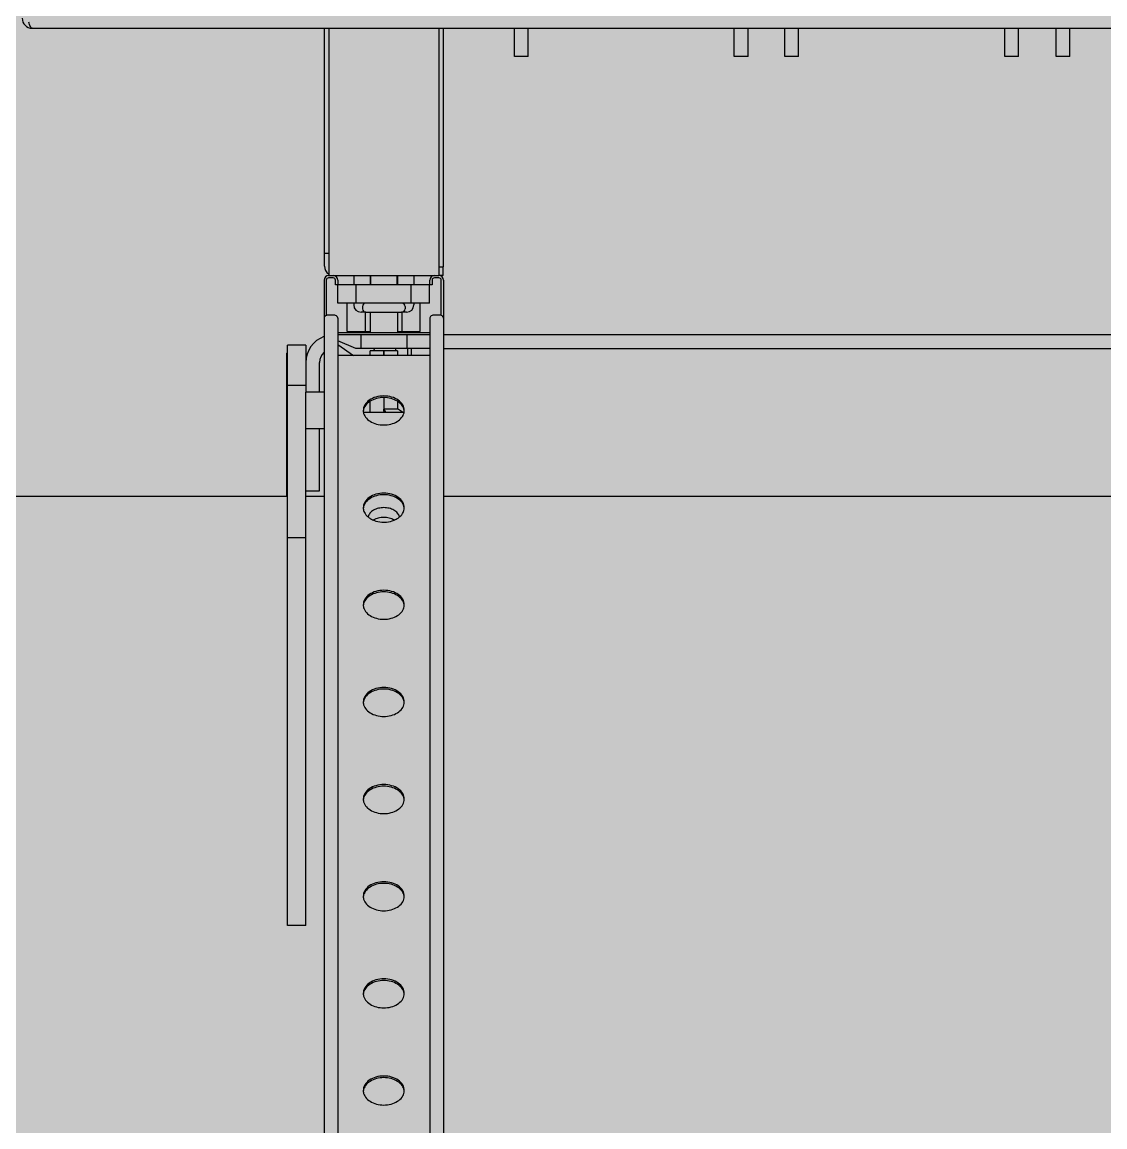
# Model space of a CAD drawing. Extents: x -18489 to 195597, y -1599 to 112111.
# Drawn here: x -14436.72 to -14399.23, y 3165.76 to 3204.02 of the extents above; entities that cross this region are included whole.
import ezdxf

# ---------------------------------------------------------------- set-up
doc = ezdxf.new("R2010")
doc.units = 0
doc.header["$LTSCALE"] = 100
for name, color, linetype in [('188K-SM-03-F10-MECH-EQ-Y2257103$0$0 Xref', 8, 'Continuous'), ('188K-SM-03-F10-MECH-EQ-Y2257103$0$M-EQU-FOUNDATION', 8, 'Continuous'), ('188K-SM-03-F10-MECH-EQ-Y2257103$0$Micron CUP L10 HVAC EQU$0$M-MECH-EQU', 136, 'Continuous'), ('188K-SM-03-F10-MECH-EQ-Y2257103$0$Micron CUP L10 HVAC EQU$0$M-PHASE1 AREA', 252, 'Continuous')]:
    doc.layers.add(name, color=color, linetype=linetype)

# ---------------------------------------------------------------- blocks, each defined once
blk = doc.blocks.new('188K-SM-03-F10-MECH-EQ-Y2257103$0$Micron CUP L10 HVAC EQU$0$A$C0c53ceb0')
at = {"layer": '188K-SM-03-F10-MECH-EQ-Y2257103$0$Micron CUP L10 HVAC EQU$0$M-PHASE1 AREA'}
for p, q in [((17067.76364, 22863.8722), (17822.03486, 22863.8722)), ((17168.94504, 22781.53593), (17168.94504, 22863.8722)), ((17170.46743, 22863.8722), (17170.46743, 22778.23741)), ((17208.52734, 22863.8722), (17208.52734, 22778.23741)), ((17210.05198, 22863.8722), (17210.05198, 22781.2822)), ((17234.73086, 22854.07811), (17234.73086, 22863.8722)), ((17234.73471, 22854.07811), (17234.73471, 22863.8722)), ((17239.50489, 22854.07811), (17239.50489, 22863.8722)), ((17310.85067, 22854.07811), (17310.85067, 22863.8722)), ((17310.85452, 22854.07811), (17310.85452, 22863.8722)), ((17315.6247, 22854.07811), (17315.6247, 22863.8722)), ((17328.35823, 22854.07811), (17328.35823, 22863.8722)), ((17328.36208, 22854.07811), (17328.36208, 22863.8722)), ((17333.13226, 22854.07811), (17333.13226, 22863.8722)), ((17404.47804, 22854.07811), (17404.47804, 22863.8722)), ((17404.48189, 22854.07811), (17404.48189, 22863.8722)), ((17409.25207, 22854.07811), (17409.25207, 22863.8722)), ((17422.23933, 22854.07811), (17422.23933, 22863.8722)), ((17422.24318, 22854.07811), (17422.24318, 22863.8722)), ((17427.01336, 22854.07811), (17427.01336, 22863.8722)), ((17239.50489, 22854.07811), (17234.73086, 22854.07811)), ((17315.6247, 22854.07811), (17310.85067, 22854.07811)), ((17333.13226, 22854.07811), (17328.35823, 22854.07811)), ((17409.25207, 22854.07811), (17404.47804, 22854.07811)), ((17427.01336, 22854.07811), (17422.23933, 22854.07811)), ((17170.46743, 22785.84939), (17168.94504, 22785.84939)), ((17170.404, 22778.23741), (17208.59077, 22778.23741)), ((17179.09435, 22778.23741), (17179.09435, 22775.06575)), ((17184.7399, 22778.23741), (17184.7399, 22775.06575)), ((17184.92386, 22778.23741), (17184.92386, 22775.06575)), ((17194.07092, 22778.23741), (17194.07092, 22775.06575)), ((17194.25488, 22778.23741), (17194.25488, 22775.06575)), ((17199.90043, 22778.23741), (17199.90043, 22775.06575)), ((17208.52734, 22781.2822), (17210.05198, 22781.2822)), ((17210.04974, 22778.23741), (17208.59077, 22778.23741)), ((17210.04974, 22778.23741), (17210.04974, 22781.2822)), ((17168.81817, 22776.65158), (17168.81817, 22248.77738)), ((17169.61109, 22776.65158), (17169.61109, 22764.40363)), ((17171.98983, 22777.44449), (17170.404, 22777.44449)), ((17172.78275, 22775.06575), (17172.78275, 22776.65158)), ((17173.57566, 22775.06575), (17172.78275, 22775.06575)), ((17173.57566, 22776.65158), (17173.57566, 22775.06575)), ((17205.35568, 22775.06575), (17173.63909, 22775.06575)), ((17173.63909, 22768.72243), (17173.63909, 22775.06575)), ((17179.98241, 22768.72243), (17179.98241, 22775.06575)), ((17199.01236, 22768.72243), (17199.01236, 22775.06575)), ((17205.35568, 22768.72243), (17205.35568, 22775.06575)), ((17205.41912, 22775.06575), (17205.41912, 22776.65158)), ((17206.21203, 22775.06575), (17205.41912, 22775.06575)), ((17206.21203, 22776.65158), (17206.21203, 22775.06575)), ((17208.59077, 22777.44449), (17207.00494, 22777.44449)), ((17209.38369, 22764.40363), (17209.38369, 22776.65158)), ((17210.1766, 22776.65158), (17210.1766, 22248.77738)), ((17205.35568, 22768.72243), (17173.63909, 22768.72243)), ((17176.8624, 22758.88394), (17176.8624, 22768.72243)), ((17179.09435, 22768.72243), (17179.09435, 22768.0881)), ((17182.13914, 22767.52989), (17182.13914, 22766.74332)), ((17196.85564, 22767.52989), (17196.85564, 22766.74332)), ((17199.90043, 22768.72243), (17199.90043, 22768.0881)), ((17202.13238, 22758.88394), (17202.13238, 22768.72243)), ((17171.98983, 22764.55387), (17170.404, 22764.55387)), ((17173.57566, 22763.43251), (17173.57566, 22259.94603)), ((17183.33168, 22765.55077), (17181.63167, 22765.55077)), ((17183.17989, 22758.88394), (17183.17989, 22765.55077)), ((17183.33168, 22765.55077), (17195.66309, 22765.55077)), ((17184.7399, 22765.55077), (17184.7399, 22758.47797)), ((17194.25488, 22765.55077), (17194.25488, 22758.47797)), ((17197.3631, 22765.55077), (17195.66309, 22765.55077)), ((17195.81488, 22758.88394), (17195.81488, 22765.55077)), ((17205.41912, 22763.43251), (17205.41912, 22259.94603)), ((17208.59077, 22764.55387), (17207.00494, 22764.55387)), ((17176.8624, 22758.88394), (17184.7399, 22758.88394)), ((17179.64939, 22758.47797), (17179.64939, 22758.88394)), ((17194.25488, 22758.88394), (17202.13238, 22758.88394)), ((17199.34539, 22758.47797), (17199.34539, 22758.88394)), ((17173.57566, 22758.47797), (17205.41912, 22758.47797)), ((17205.41912, 22757.68506), (17173.57566, 22757.68506)), ((17179.79971, 22752.92757), (17173.57566, 22755.64281)), ((17181.58093, 22757.68506), (17181.58093, 22752.92757)), ((17197.43922, 22757.68506), (17197.43922, 22752.92757)), ((17679.45525, 22757.68506), (17210.1766, 22757.68506)), ((17155.77042, 22751.34174), (17156.19497, 22751.34174)), ((17155.77042, 22751.34174), (17155.77042, 22701.81891)), ((17162.53829, 22754.13398), (17156.19497, 22754.13398)), ((17156.19497, 22553.15965), (17156.19497, 22754.13398)), ((17162.53829, 22754.13398), (17162.53829, 22737.86219)), ((17173.57566, 22754.41746), (17179.07083, 22750.58183)), ((17205.41912, 22752.92757), (17179.79971, 22752.92757)), ((17194.24219, 22752.13465), (17184.75259, 22752.13465)), ((17184.75259, 22750.58183), (17184.75259, 22752.13425)), ((17185.91634, 22752.92757), (17186.36781, 22752.13465)), ((17189.4847, 22750.58183), (17189.4847, 22752.13458)), ((17189.51007, 22752.13425), (17189.51007, 22750.58183)), ((17193.61383, 22752.92757), (17193.61383, 22752.13465)), ((17194.24219, 22752.13458), (17194.24219, 22750.58183)), ((17197.73027, 22752.92757), (17197.73027, 22750.58183)), ((17199.01236, 22752.92757), (17199.01236, 22750.58183)), ((17210.1766, 22752.92757), (17679.45525, 22752.92757)), ((17167.29578, 22737.86219), (17167.29578, 22748.17008)), ((17205.41912, 22750.58183), (17173.57566, 22750.58183)), ((17162.53829, 22740.15985), (17156.19497, 22740.15985)), ((17168.81817, 22737.86219), (17162.5256, 22737.86219)), ((17162.5256, 22725.17555), (17162.5256, 22737.86219)), ((17189.4847, 22735.98185), (17189.4847, 22730.9582)), ((17189.51007, 22735.98185), (17189.51007, 22732.10197)), ((17184.75259, 22730.9582), (17184.75259, 22734.62016)), ((17190.19741, 22730.9582), (17189.4847, 22732.10197)), ((17189.4847, 22732.10197), (17194.24219, 22732.10197)), ((17194.24219, 22734.62016), (17194.24219, 22732.10197)), ((17196.03548, 22730.9582), (17194.24219, 22732.10197)), ((17182.51846, 22730.9582), (17196.47632, 22730.9582)), ((17189.51007, 22731.94592), (17189.51007, 22730.9582)), ((17168.81817, 22725.17555), (17162.5256, 22725.17555)), ((17162.53829, 22553.15965), (17162.53829, 22725.17555)), ((17167.29578, 22703.63999), (17167.29578, 22725.17555)), ((13611.15446, 22701.81891), (17156.19497, 22701.81891)), ((17162.53829, 22703.63999), (17167.29578, 22703.63999)), ((17162.53829, 22701.81891), (17168.81817, 22701.81891)), ((17210.1766, 22701.81891), (17679.45525, 22701.81891)), ((17162.53829, 22687.43098), (17156.19497, 22687.43098)), ((17162.53829, 22553.15965), (17156.19497, 22553.15965))]:
    blk.add_line(p, q, dxfattribs=at)
for centre, radius, start, end in [((17067.76368, 22867.33565), 3.46345, 180, 269.9993359), ((17170.404, 22776.65158), 1.58583, 90, 180), ((17172.24356, 22781.53593), 3.29853, 180, 237.1915526), ((17171.98983, 22776.65158), 1.58583, 0, 90), ((17207.00494, 22776.65158), 1.58583, 90, 180), ((17208.59077, 22776.65158), 1.58583, 0, 90), ((17170.404, 22776.65158), 0.79291, 90, 180), ((17171.98983, 22776.65158), 0.79291, 0, 90), ((17207.00494, 22776.65158), 0.79291, 90, 180), ((17208.59077, 22776.65158), 0.79291, 0, 90), ((17181.63167, 22768.0881), 2.53733, 180, 270), ((17183.33168, 22767.52989), 1.19254, 90, 180), ((17183.33168, 22766.74332), 1.19254, 180, 270), ((17195.66309, 22767.52989), 1.19254, 0, 90), ((17195.66309, 22766.74332), 1.19254, 270, 0), ((17197.3631, 22768.0881), 2.53733, 270, 0), ((17172.05326, 22748.17008), 9.51498, 109.9777963, 180), ((17172.05326, 22748.17008), 4.75749, 133.1568983, 180), ((17185.93616, 22731.51922), 3.54328, 180.0055407, 184.5768373), ((17185.98738, 22731.52348), 3.59469, 184.579493, 188.7122458), ((17192.93612, 22731.53468), 3.66683, 346.8769865, 351.2834632), ((17193.00739, 22731.52348), 3.59469, 351.2877542, 355.420507), ((17193.05862, 22731.51922), 3.54328, 355.4231627, 359.9944593), ((17185.93616, 22697.87869), 3.54328, 180.0055407, 184.5768373), ((17193.05862, 22697.87869), 3.54328, 355.4231627, 359.9944593), ((17185.98738, 22697.88296), 3.59469, 184.579493, 188.7122458), ((17193.00739, 22697.88296), 3.59469, 351.2877542, 355.420507), ((17185.93616, 22664.23817), 3.54328, 180.0055407, 184.5768373), ((17185.98738, 22664.24244), 3.59469, 184.579493, 188.7122458), ((17193.00739, 22664.24244), 3.59469, 351.2877542, 355.420507), ((17193.05862, 22664.23817), 3.54328, 355.4231627, 359.9944593), ((17185.93616, 22630.59765), 3.54328, 180.0055407, 184.5768373), ((17185.98738, 22630.60192), 3.59469, 184.579493, 188.7122458), ((17193.00739, 22630.60192), 3.59469, 351.2877542, 355.420507), ((17193.05862, 22630.59765), 3.54328, 355.4231627, 359.9944593), ((17185.93616, 22596.95713), 3.54328, 180.0055407, 184.5768373), ((17185.98738, 22596.96139), 3.59469, 184.579493, 188.7122458), ((17193.00739, 22596.96139), 3.59469, 351.2877542, 355.420507), ((17193.05862, 22596.95713), 3.54328, 355.4231627, 359.9944593), ((17185.93616, 22563.3166), 3.54328, 180.0055407, 184.5768373), ((17185.98738, 22563.32087), 3.59469, 184.579493, 188.7122458), ((17193.00739, 22563.32087), 3.59469, 351.2877542, 355.420507), ((17193.05862, 22563.3166), 3.54328, 355.4231627, 359.9944593), ((17185.93616, 22529.67608), 3.54328, 180.0055407, 184.5768373), ((17185.98738, 22529.68035), 3.59469, 184.579493, 188.7122458), ((17193.00739, 22529.68035), 3.59469, 351.2877542, 355.420507), ((17193.05862, 22529.67608), 3.54328, 355.4231627, 359.9944593), ((17185.93616, 22496.03556), 3.54328, 180.0055407, 184.5768373), ((17185.98738, 22496.03983), 3.59469, 184.579493, 188.7122458), ((17193.00739, 22496.03983), 3.59469, 351.2877542, 355.420507), ((17193.05862, 22496.03556), 3.54328, 355.4231627, 359.9944593)]:
    blk.add_arc(centre, radius, start, end, dxfattribs=at)
blk.add_ellipse((17185.9395, 22731.51887), major_axis=(3.73082, -20.606), ratio=0.170228127, start_param=7.795978182, end_param=7.843886738, dxfattribs=at)
for points, knots in [([(17067.76364, 22863.8722), (17067.65281, 22863.8722), (17067.38804, 22864.05142), (17066.97699, 22864.78024), (17066.74178, 22865.47999), (17066.57495, 22866.00858)], [0, 0, 0, 0, 0.131857863, 0.340537658, 1, 1, 1, 1]), ([(17170.404, 22764.55387), (17170.24606, 22764.55387), (17169.69186, 22764.5), (17169.11432, 22764.18804), (17168.92231, 22763.83217)], [0, 0, 0, 0, 0.280876256, 1, 1, 1, 1]), ([(17173.33412, 22764.02737), (17173.26015, 22764.11092), (17172.88263, 22764.43009), (17172.36768, 22764.55387), (17171.98983, 22764.55387)], [0, 0, 0, 0, 0.227996945, 1, 1, 1, 1]), ([(17173.57566, 22763.43251), (17173.57566, 22763.59147), (17173.50403, 22763.8122), (17173.37236, 22763.98419), (17173.33412, 22764.02737)], [0, 0, 0, 0, 0.733758948, 1, 1, 1, 1]), ([(17207.00494, 22764.55387), (17206.84701, 22764.55387), (17206.2928, 22764.5), (17205.71527, 22764.18804), (17205.52325, 22763.83217)], [0, 0, 0, 0, 0.280876256, 1, 1, 1, 1]), ([(17209.93507, 22764.02737), (17209.86109, 22764.11092), (17209.48357, 22764.43009), (17208.96862, 22764.55387), (17208.59077, 22764.55387)], [0, 0, 0, 0, 0.227996945, 1, 1, 1, 1]), ([(17210.1766, 22763.43251), (17210.1766, 22763.59147), (17210.10497, 22763.8122), (17209.9733, 22763.98419), (17209.93507, 22764.02737)], [0, 0, 0, 0, 0.733758948, 1, 1, 1, 1]), ([(17189.49739, 22736.54252), (17188.5821, 22736.54252), (17186.80607, 22736.30338), (17184.48086, 22735.25155), (17182.82528, 22733.61447), (17182.39287, 22732.18456), (17182.39287, 22731.51887)], [0, 0, 0, 0, 0.288006698, 0.555333419, 0.790532629, 1, 1, 1, 1]), ([(17189.49739, 22735.98185), (17188.64305, 22735.98185), (17186.97926, 22735.77247), (17184.76361, 22734.8489), (17183.10621, 22733.40969), (17182.53009, 22732.12438), (17182.43417, 22731.49808)], [0, 0, 0, 0, 0.284584443, 0.551250143, 0.788945637, 1, 1, 1, 1]), ([(17196.6019, 22731.51887), (17196.6019, 22732.18456), (17196.1695, 22733.61447), (17194.51392, 22735.25155), (17192.1887, 22736.30338), (17190.41268, 22736.54252), (17189.49739, 22736.54252)], [0, 0, 0, 0, 0.209467371, 0.444666581, 0.711993302, 1, 1, 1, 1]), ([(17196.5606, 22731.49808), (17196.46469, 22732.12438), (17195.88856, 22733.40969), (17194.23116, 22734.8489), (17192.01551, 22735.77247), (17190.35173, 22735.98185), (17189.49739, 22735.98185)], [0, 0, 0, 0, 0.211054363, 0.448749857, 0.715415557, 1, 1, 1, 1]), ([(17182.43417, 22730.97899), (17182.53009, 22730.35269), (17183.10621, 22729.06738), (17184.76361, 22727.62817), (17186.97926, 22726.7046), (17188.64305, 22726.49522), (17189.49739, 22726.49522)], [0, 0, 0, 0, 0.211054363, 0.448749857, 0.715415557, 1, 1, 1, 1]), ([(17189.49739, 22726.49522), (17190.32009, 22726.49522), (17191.92516, 22726.68991), (17194.08089, 22727.54959), (17195.73125, 22728.89195), (17196.36701, 22730.10049), (17196.5072, 22730.70216)], [0, 0, 0, 0, 0.282697526, 0.548844889, 0.787717592, 1, 1, 1, 1]), ([(17189.49739, 22702.902), (17188.5821, 22702.902), (17186.80607, 22702.66285), (17184.48086, 22701.61103), (17182.82528, 22699.97395), (17182.39287, 22698.54404), (17182.39287, 22697.87835)], [0, 0, 0, 0, 0.288006698, 0.555333419, 0.790532629, 1, 1, 1, 1]), ([(17189.49739, 22702.34133), (17188.64305, 22702.34133), (17186.97926, 22702.13195), (17184.76361, 22701.20838), (17183.10621, 22699.76917), (17182.53009, 22698.48386), (17182.43417, 22697.85756)], [0, 0, 0, 0, 0.284584443, 0.551250143, 0.788945637, 1, 1, 1, 1]), ([(17196.6019, 22697.87835), (17196.6019, 22698.54404), (17196.1695, 22699.97395), (17194.51392, 22701.61103), (17192.1887, 22702.66285), (17190.41268, 22702.902), (17189.49739, 22702.902)], [0, 0, 0, 0, 0.209467371, 0.444666581, 0.711993302, 1, 1, 1, 1]), ([(17196.5606, 22697.85756), (17196.46469, 22698.48386), (17195.88856, 22699.76917), (17194.23116, 22701.20838), (17192.01551, 22702.13195), (17190.35173, 22702.34133), (17189.49739, 22702.34133)], [0, 0, 0, 0, 0.211054363, 0.448749857, 0.715415557, 1, 1, 1, 1]), ([(17194.94536, 22694.70405), (17194.88339, 22694.92921), (17194.69975, 22695.37707), (17194.11788, 22696.21582), (17193.01551, 22697.08823), (17191.35635, 22697.73134), (17189.49739, 22697.95397), (17187.63842, 22697.73134), (17185.97927, 22697.08823), (17184.87689, 22696.21582), (17184.29503, 22695.37707), (17184.11138, 22694.92921), (17184.04942, 22694.70405)], [0, 0, 0, 0, 0.05216116, 0.107006451, 0.226580774, 0.359346826, 0.5, 0.640653174, 0.773419226, 0.892993549, 0.94783884, 1, 1, 1, 1]), ([(17182.43417, 22697.33847), (17182.51748, 22696.79451), (17182.96688, 22695.68327), (17183.79636, 22694.8388), (17184.27934, 22694.46932)], [0, 0, 0, 0, 0.475050464, 1, 1, 1, 1]), ([(17184.27934, 22694.46932), (17184.39918, 22694.37764), (17184.90828, 22694.01634), (17185.46653, 22693.72605), (17185.90353, 22693.54486)], [0, 0, 0, 0, 0.241814282, 1, 1, 1, 1]), ([(17193.06187, 22693.59801), (17192.54525, 22693.9041), (17191.37589, 22694.36514), (17189.49739, 22694.59108), (17187.61889, 22694.36514), (17186.44952, 22693.9041), (17185.93291, 22693.59801)], [0, 0, 0, 0, 0.242621943, 0.5, 0.757378057, 1, 1, 1, 1]), ([(17193.09125, 22693.54486), (17193.24019, 22693.60662), (17193.80927, 22693.86242), (17194.34795, 22694.1882), (17194.71543, 22694.46932)], [0, 0, 0, 0, 0.258431367, 1, 1, 1, 1]), ([(17194.71543, 22694.46932), (17195.19842, 22694.8388), (17196.02789, 22695.68327), (17196.4773, 22696.79451), (17196.5606, 22697.33847)], [0, 0, 0, 0, 0.524949536, 1, 1, 1, 1]), ([(17185.90353, 22693.54486), (17186.17843, 22693.43089), (17187.33435, 22693.02355), (17188.5707, 22692.8547), (17189.49739, 22692.8547)], [0, 0, 0, 0, 0.243075178, 1, 1, 1, 1]), ([(17189.49739, 22692.8547), (17189.81028, 22692.8547), (17191.03319, 22692.9123), (17192.24952, 22693.19587), (17193.09125, 22693.54486)], [0, 0, 0, 0, 0.255610284, 1, 1, 1, 1]), ([(17189.49739, 22669.26148), (17188.5821, 22669.26148), (17186.80607, 22669.02233), (17184.48086, 22667.97051), (17182.82528, 22666.33343), (17182.39287, 22664.90352), (17182.39287, 22664.23783)], [0, 0, 0, 0, 0.288006698, 0.555333419, 0.790532629, 1, 1, 1, 1]), ([(17189.49739, 22668.7008), (17188.64305, 22668.7008), (17186.97926, 22668.49142), (17184.76361, 22667.56786), (17183.10621, 22666.12864), (17182.53009, 22664.84333), (17182.43417, 22664.21704)], [0, 0, 0, 0, 0.284584443, 0.551250143, 0.788945637, 1, 1, 1, 1]), ([(17196.6019, 22664.23783), (17196.6019, 22664.90352), (17196.1695, 22666.33343), (17194.51392, 22667.97051), (17192.1887, 22669.02233), (17190.41268, 22669.26148), (17189.49739, 22669.26148)], [0, 0, 0, 0, 0.209467371, 0.444666581, 0.711993302, 1, 1, 1, 1]), ([(17196.5606, 22664.21704), (17196.46469, 22664.84333), (17195.88856, 22666.12864), (17194.23116, 22667.56786), (17192.01551, 22668.49142), (17190.35173, 22668.7008), (17189.49739, 22668.7008)], [0, 0, 0, 0, 0.211054363, 0.448749857, 0.715415557, 1, 1, 1, 1]), ([(17182.43417, 22663.69794), (17182.53009, 22663.07165), (17183.10621, 22661.78634), (17184.76361, 22660.34712), (17186.97926, 22659.42356), (17188.64305, 22659.21418), (17189.49739, 22659.21418)], [0, 0, 0, 0, 0.211054363, 0.448749857, 0.715415557, 1, 1, 1, 1]), ([(17189.49739, 22659.21418), (17190.35173, 22659.21418), (17192.01551, 22659.42356), (17194.23116, 22660.34712), (17195.88856, 22661.78634), (17196.46469, 22663.07165), (17196.5606, 22663.69794)], [0, 0, 0, 0, 0.284584443, 0.551250143, 0.788945637, 1, 1, 1, 1]), ([(17189.49739, 22635.62096), (17188.5821, 22635.62096), (17186.80607, 22635.38181), (17184.48086, 22634.32999), (17182.82528, 22632.6929), (17182.39287, 22631.26299), (17182.39287, 22630.59731)], [0, 0, 0, 0, 0.288006698, 0.555333419, 0.790532629, 1, 1, 1, 1]), ([(17189.49739, 22635.06028), (17188.64305, 22635.06028), (17186.97926, 22634.8509), (17184.76361, 22633.92733), (17183.10621, 22632.48812), (17182.53009, 22631.20281), (17182.43417, 22630.57651)], [0, 0, 0, 0, 0.284584443, 0.551250143, 0.788945637, 1, 1, 1, 1]), ([(17196.6019, 22630.59731), (17196.6019, 22631.26299), (17196.1695, 22632.6929), (17194.51392, 22634.32999), (17192.1887, 22635.38181), (17190.41268, 22635.62096), (17189.49739, 22635.62096)], [0, 0, 0, 0, 0.209467371, 0.444666581, 0.711993302, 1, 1, 1, 1]), ([(17196.5606, 22630.57651), (17196.46469, 22631.20281), (17195.88856, 22632.48812), (17194.23116, 22633.92733), (17192.01551, 22634.8509), (17190.35173, 22635.06028), (17189.49739, 22635.06028)], [0, 0, 0, 0, 0.211054363, 0.448749857, 0.715415557, 1, 1, 1, 1]), ([(17182.43417, 22630.05742), (17182.53009, 22629.43113), (17183.10621, 22628.14581), (17184.76361, 22626.7066), (17186.97926, 22625.78304), (17188.64305, 22625.57365), (17189.49739, 22625.57365)], [0, 0, 0, 0, 0.211054363, 0.448749857, 0.715415557, 1, 1, 1, 1]), ([(17189.49739, 22625.57365), (17190.35173, 22625.57365), (17192.01551, 22625.78304), (17194.23116, 22626.7066), (17195.88856, 22628.14581), (17196.46469, 22629.43113), (17196.5606, 22630.05742)], [0, 0, 0, 0, 0.284584443, 0.551250143, 0.788945637, 1, 1, 1, 1]), ([(17189.49739, 22601.98044), (17188.5821, 22601.98044), (17186.80607, 22601.74129), (17184.48086, 22600.68946), (17182.82528, 22599.05238), (17182.39287, 22597.62247), (17182.39287, 22596.95678)], [0, 0, 0, 0, 0.288006698, 0.555333419, 0.790532629, 1, 1, 1, 1]), ([(17196.6019, 22596.95678), (17196.6019, 22597.62247), (17196.1695, 22599.05238), (17194.51392, 22600.68946), (17192.1887, 22601.74129), (17190.41268, 22601.98044), (17189.49739, 22601.98044)], [0, 0, 0, 0, 0.209467371, 0.444666581, 0.711993302, 1, 1, 1, 1]), ([(17189.49739, 22601.41976), (17188.64305, 22601.41976), (17186.97926, 22601.21038), (17184.76361, 22600.28681), (17183.10621, 22598.8476), (17182.53009, 22597.56229), (17182.43417, 22596.93599)], [0, 0, 0, 0, 0.284584443, 0.551250143, 0.788945637, 1, 1, 1, 1]), ([(17196.5606, 22596.93599), (17196.46469, 22597.56229), (17195.88856, 22598.8476), (17194.23116, 22600.28681), (17192.01551, 22601.21038), (17190.35173, 22601.41976), (17189.49739, 22601.41976)], [0, 0, 0, 0, 0.211054363, 0.448749857, 0.715415557, 1, 1, 1, 1]), ([(17182.43417, 22596.4169), (17182.53009, 22595.7906), (17183.10621, 22594.50529), (17184.76361, 22593.06608), (17186.97926, 22592.14251), (17188.64305, 22591.93313), (17189.49739, 22591.93313)], [0, 0, 0, 0, 0.211054363, 0.448749857, 0.715415557, 1, 1, 1, 1]), ([(17189.49739, 22591.93313), (17190.35173, 22591.93313), (17192.01551, 22592.14251), (17194.23116, 22593.06608), (17195.88856, 22594.50529), (17196.46469, 22595.7906), (17196.5606, 22596.4169)], [0, 0, 0, 0, 0.284584443, 0.551250143, 0.788945637, 1, 1, 1, 1]), ([(17189.49739, 22568.33991), (17188.5821, 22568.33991), (17186.80607, 22568.10077), (17184.48086, 22567.04894), (17182.82528, 22565.41186), (17182.39287, 22563.98195), (17182.39287, 22563.31626)], [0, 0, 0, 0, 0.288006698, 0.555333419, 0.790532629, 1, 1, 1, 1]), ([(17189.49739, 22567.77924), (17188.64305, 22567.77924), (17186.97926, 22567.56986), (17184.76361, 22566.64629), (17183.10621, 22565.20708), (17182.53009, 22563.92177), (17182.43417, 22563.29547)], [0, 0, 0, 0, 0.284584443, 0.551250143, 0.788945637, 1, 1, 1, 1]), ([(17196.6019, 22563.31626), (17196.6019, 22563.98195), (17196.1695, 22565.41186), (17194.51392, 22567.04894), (17192.1887, 22568.10077), (17190.41268, 22568.33991), (17189.49739, 22568.33991)], [0, 0, 0, 0, 0.209467371, 0.444666581, 0.711993302, 1, 1, 1, 1]), ([(17196.5606, 22563.29547), (17196.46469, 22563.92177), (17195.88856, 22565.20708), (17194.23116, 22566.64629), (17192.01551, 22567.56986), (17190.35173, 22567.77924), (17189.49739, 22567.77924)], [0, 0, 0, 0, 0.211054363, 0.448749857, 0.715415557, 1, 1, 1, 1]), ([(17182.43417, 22562.77638), (17182.53009, 22562.15008), (17183.10621, 22560.86477), (17184.76361, 22559.42556), (17186.97926, 22558.50199), (17188.64305, 22558.29261), (17189.49739, 22558.29261)], [0, 0, 0, 0, 0.211054363, 0.448749857, 0.715415557, 1, 1, 1, 1]), ([(17189.49739, 22558.29261), (17190.35173, 22558.29261), (17192.01551, 22558.50199), (17194.23116, 22559.42556), (17195.88856, 22560.86477), (17196.46469, 22562.15008), (17196.5606, 22562.77638)], [0, 0, 0, 0, 0.284584443, 0.551250143, 0.788945637, 1, 1, 1, 1]), ([(17189.49739, 22534.69939), (17188.5821, 22534.69939), (17186.80607, 22534.46024), (17184.48086, 22533.40842), (17182.82528, 22531.77134), (17182.39287, 22530.34143), (17182.39287, 22529.67574)], [0, 0, 0, 0, 0.288006698, 0.555333419, 0.790532629, 1, 1, 1, 1]), ([(17189.49739, 22534.13872), (17188.64305, 22534.13872), (17186.97926, 22533.92933), (17184.76361, 22533.00577), (17183.10621, 22531.56656), (17182.53009, 22530.28124), (17182.43417, 22529.65495)], [0, 0, 0, 0, 0.284584443, 0.551250143, 0.788945637, 1, 1, 1, 1]), ([(17196.6019, 22529.67574), (17196.6019, 22530.34143), (17196.1695, 22531.77134), (17194.51392, 22533.40842), (17192.1887, 22534.46024), (17190.41268, 22534.69939), (17189.49739, 22534.69939)], [0, 0, 0, 0, 0.209467371, 0.444666581, 0.711993302, 1, 1, 1, 1]), ([(17196.5606, 22529.65495), (17196.46469, 22530.28124), (17195.88856, 22531.56656), (17194.23116, 22533.00577), (17192.01551, 22533.92933), (17190.35173, 22534.13872), (17189.49739, 22534.13872)], [0, 0, 0, 0, 0.211054363, 0.448749857, 0.715415557, 1, 1, 1, 1]), ([(17182.43417, 22529.13586), (17182.53009, 22528.50956), (17183.10621, 22527.22425), (17184.76361, 22525.78504), (17186.97926, 22524.86147), (17188.64305, 22524.65209), (17189.49739, 22524.65209)], [0, 0, 0, 0, 0.211054363, 0.448749857, 0.715415557, 1, 1, 1, 1]), ([(17189.49739, 22524.65209), (17190.35173, 22524.65209), (17192.01551, 22524.86147), (17194.23116, 22525.78504), (17195.88856, 22527.22425), (17196.46469, 22528.50956), (17196.5606, 22529.13586)], [0, 0, 0, 0, 0.284584443, 0.551250143, 0.788945637, 1, 1, 1, 1]), ([(17189.49739, 22501.05887), (17188.5821, 22501.05887), (17186.80607, 22500.81972), (17184.48086, 22499.7679), (17182.82528, 22498.13081), (17182.39287, 22496.70091), (17182.39287, 22496.03522)], [0, 0, 0, 0, 0.288006698, 0.555333419, 0.790532629, 1, 1, 1, 1]), ([(17189.49739, 22500.49819), (17188.64305, 22500.49819), (17186.97926, 22500.28881), (17184.76361, 22499.36525), (17183.10621, 22497.92603), (17182.53009, 22496.64072), (17182.43417, 22496.01443)], [0, 0, 0, 0, 0.284584443, 0.551250143, 0.788945637, 1, 1, 1, 1]), ([(17196.6019, 22496.03522), (17196.6019, 22496.70091), (17196.1695, 22498.13081), (17194.51392, 22499.7679), (17192.1887, 22500.81972), (17190.41268, 22501.05887), (17189.49739, 22501.05887)], [0, 0, 0, 0, 0.209467371, 0.444666581, 0.711993302, 1, 1, 1, 1]), ([(17196.5606, 22496.01443), (17196.46469, 22496.64072), (17195.88856, 22497.92603), (17194.23116, 22499.36525), (17192.01551, 22500.28881), (17190.35173, 22500.49819), (17189.49739, 22500.49819)], [0, 0, 0, 0, 0.211054363, 0.448749857, 0.715415557, 1, 1, 1, 1]), ([(17182.43417, 22495.49533), (17182.53009, 22494.86904), (17183.10621, 22493.58373), (17184.76361, 22492.14451), (17186.97926, 22491.22095), (17188.64305, 22491.01157), (17189.49739, 22491.01157)], [0, 0, 0, 0, 0.211054363, 0.448749857, 0.715415557, 1, 1, 1, 1]), ([(17189.49739, 22491.01157), (17190.35173, 22491.01157), (17192.01551, 22491.22095), (17194.23116, 22492.14451), (17195.88856, 22493.58373), (17196.46469, 22494.86904), (17196.5606, 22495.49533)], [0, 0, 0, 0, 0.284584443, 0.551250143, 0.788945637, 1, 1, 1, 1])]:
    blk.add_open_spline(points, degree=3, knots=knots, dxfattribs=at)
for points in [[(17168.92231, 22763.83217), (17168.85694, 22763.71101), (17168.81817, 22763.57018), (17168.81817, 22763.43251)], [(17205.52325, 22763.83217), (17205.45788, 22763.71101), (17205.41912, 22763.57018), (17205.41912, 22763.43251)]]:
    blk.add_open_spline(points, degree=3, dxfattribs=at)
blk = doc.blocks.new('188K-SM-03-F10-MECH-EQ-Y2257103$0$Micron CUP L10 HVAC EQU')
at = {"layer": '188K-SM-03-F10-MECH-EQ-Y2257103$0$Micron CUP L10 HVAC EQU$0$M-MECH-EQU'}
blk.add_blockref('188K-SM-03-F10-MECH-EQ-Y2257103$0$Micron CUP L10 HVAC EQU$0$A$C0c53ceb0', (-206166.7, 2082.18), dxfattribs=at)
blk = doc.blocks.new('188K-SM-03-F10-MECH-EQ-Y2257103')
at = {"layer": '188K-SM-03-F10-MECH-EQ-Y2257103$0$M-EQU-FOUNDATION'}
h = blk.add_hatch(dxfattribs=at)
h.set_pattern_fill('AR-CONC', color=256, scale=0.1)
h.set_pattern_definition([(50, (4473.521, 709.199), (18.218467, -1.593909), [1.905, -20.955]), (355, (4473.521, 709.2), (-3.524342, 19.105685), [1.524, -16.764058]), (100.45144, (4475.04, 709.066), (14.694125, 17.511775), [1.619001, -17.809024]), (46.1842, (4473.521, 714.28), (27.107904, -4.204233), [2.8575, -31.4325]), (96.63556, (4475.78, 713.93), (23.740413, 24.742612), [2.428502, -26.71356]), (351.18415, (4473.52, 714.28), (23.740413, 24.742612), [2.285997, -25.145973]), (21, (4476.061, 713.009), (15.161439, -10.22652), [1.905, -20.955]), (326, (4476.061, 713.01), (6.180203, 18.418797), [1.524, -16.764]), (71.45144, (4477.325, 712.157), (21.341642, 8.192277), [1.619001, -17.808994]), (37.5, (4473.5214, 709.199), (0.3088603, 8.4555039), [0, -16.5608, 0, -17.018, 0, -16.8275]), (7.5, (4473.521, 709.199), (6.6819663, 10.0180575), [0, -9.7028, 0, -16.1798, 0, -6.4135]), (327.5, (4467.857, 709.199), (13.5590595, -0.5728744), [0, -6.35, 0, -19.812, 0, -26.289]), (317.5, (4465.317, 709.199), (14.812918, 2.542649), [0, -8.255, 0, -13.1572, 0, -18.669])])
h.paths.add_polyline_path([(-14928.149, 5602.459), (-14278.149, 5602.459), (-14278.149, 1902.459), (-14928.149, 1902.459)], flags=16)
h.paths.add_polyline_path([(-14933.149, 5607.459), (-14273.149, 5607.459), (-14273.149, 1897.459), (-14933.149, 1897.459)])
h = blk.add_hatch(dxfattribs=at)
h.set_pattern_fill('AR-CONC', color=256, scale=0.3)
h.set_pattern_definition([(50, (4473.52, 709.2), (54.6554, -4.78173), [5.715, -62.865]), (355, (4473.52, 709.2), (-10.57303, 57.31705), [4.572, -50.29218]), (100.45144, (4478.076, 708.8), (44.08237, 52.53533), [4.857, -53.42707]), (46.1842, (4473.52, 724.44), (81.32371, -12.6127), [8.5725, -94.2975]), (96.63556, (4480.3, 723.39), (71.22124, 74.22784), [7.2855, -80.14068]), (351.18415, (4473.52, 724.44), (71.22124, 74.22784), [6.858, -75.43792]), (21, (4481.14, 720.63), (45.48432, -30.67956), [5.715, -62.865]), (326, (4481.14, 720.63), (18.54061, 55.25639), [4.572, -50.292]), (71.45144, (4484.93, 718.07), (64.02493, 24.57683), [4.857, -53.42698]), (37.5, (4473.521, 709.2), (0.926581, 25.366512), [0, -49.6824, 0, -51.054, 0, -50.4825]), (7.5, (4473.52, 709.2), (20.0459, 30.054172), [0, -29.1084, 0, -48.5394, 0, -19.2405]), (327.5, (4456.529, 709.2), (40.677179, -1.718623), [0, -19.05, 0, -59.436, 0, -78.867]), (317.5, (4448.91, 709.2), (44.438754, 7.62795), [0, -24.765, 0, -39.4716, 0, -56.007])])
h.paths.add_polyline_path([(-14918.149, 5592.459), (-14288.149, 5592.459), (-14288.149, 1912.459), (-14918.149, 1912.459)])
at = {"layer": '188K-SM-03-F10-MECH-EQ-Y2257103$0$0 Xref', "xscale": 0.1, "yscale": 0.1, "zscale": 0.1}
blk.add_blockref('188K-SM-03-F10-MECH-EQ-Y2257103$0$Micron CUP L10 HVAC EQU', (4473.521, 709.199), dxfattribs=at)

msp = doc.modelspace()

# ---------------------------------------------------------------- block references
msp.add_blockref('188K-SM-03-F10-MECH-EQ-Y2257103', (0, 0))

doc.saveas('drawing.dxf')
